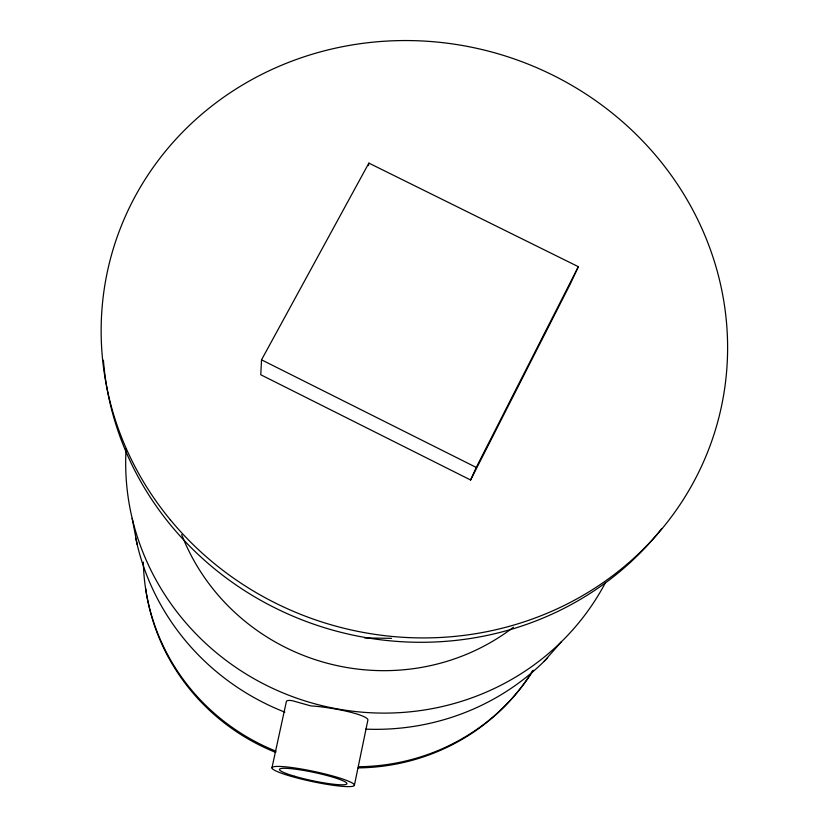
<?xml version="1.0" encoding="UTF-8"?>
<svg xmlns="http://www.w3.org/2000/svg" width="828" height="828" viewBox="0 0 828 828"><rect width="100%" height="100%" fill="white"/><g stroke="black" fill="none" stroke-linecap="round" stroke-linejoin="round"><path stroke-width="1.24" d="M261.534 359.828L260.779 374.763L470.604 480.002L570.585 283.373L578.348 266.688L368.874 163.106L261.534 359.828L476.255 467.437L470.604 480.002M368.46 165.621L368.874 163.106M354.353 785.441A42.145 5.134 12 0 0 294.82 767.97A42.145 5.134 12 0 0 290.421 776.126A42.145 5.134 12 0 0 354.353 785.441L367.829 720.35A41.876 6.334 8.4 0 0 317.445 706.429L310.552 705.829L292.243 700.685A41.162 6.189 23.6 0 0 286.364 701.595L271.967 767.784M476.255 467.437L578.348 266.688M544.027 661.458L561.467 641.7M364.568 637.933L391.541 638.347M132.159 518.318L137.179 544.514M547.66 657.805A241.02 232.74 15.3 0 1 365.748 729.137M284.853 712.152A241.02 232.74 15.3 0 1 135.782 538.241M533.356 670.245A210.674 205.127 15.3 0 1 358.7 766.728M275.983 751.182A210.674 205.127 15.3 0 1 143.347 562.108M532.652 670.732A209.722 204.257 15.3 0 1 358.1 767.887M275.755 752.414A209.722 204.257 15.3 0 1 145.666 588.542M605.527 582.508A254.134 244.508 15.3 0 1 313.326 703.396A254.134 244.508 15.3 0 1 126.115 448.683M513.412 627.251A212.382 204.309 15.3 0 1 181.674 534.619M661.81 528.471A310.904 294.447 15.4 0 1 326.625 628.359A310.904 294.447 15.4 0 1 103.417 360.252M294.654 776.26A34.476 4.202 12 0 0 346.87 783.837A34.476 4.202 12 0 0 298.039 769.543A34.476 4.202 12 0 0 294.654 776.26M170.33 519.798A314.392 297.459 15.4 0 0 706.46 454.976A314.392 297.459 15.4 0 0 366.349 42.901A314.392 297.459 15.4 0 0 170.33 519.798"/></g></svg>
